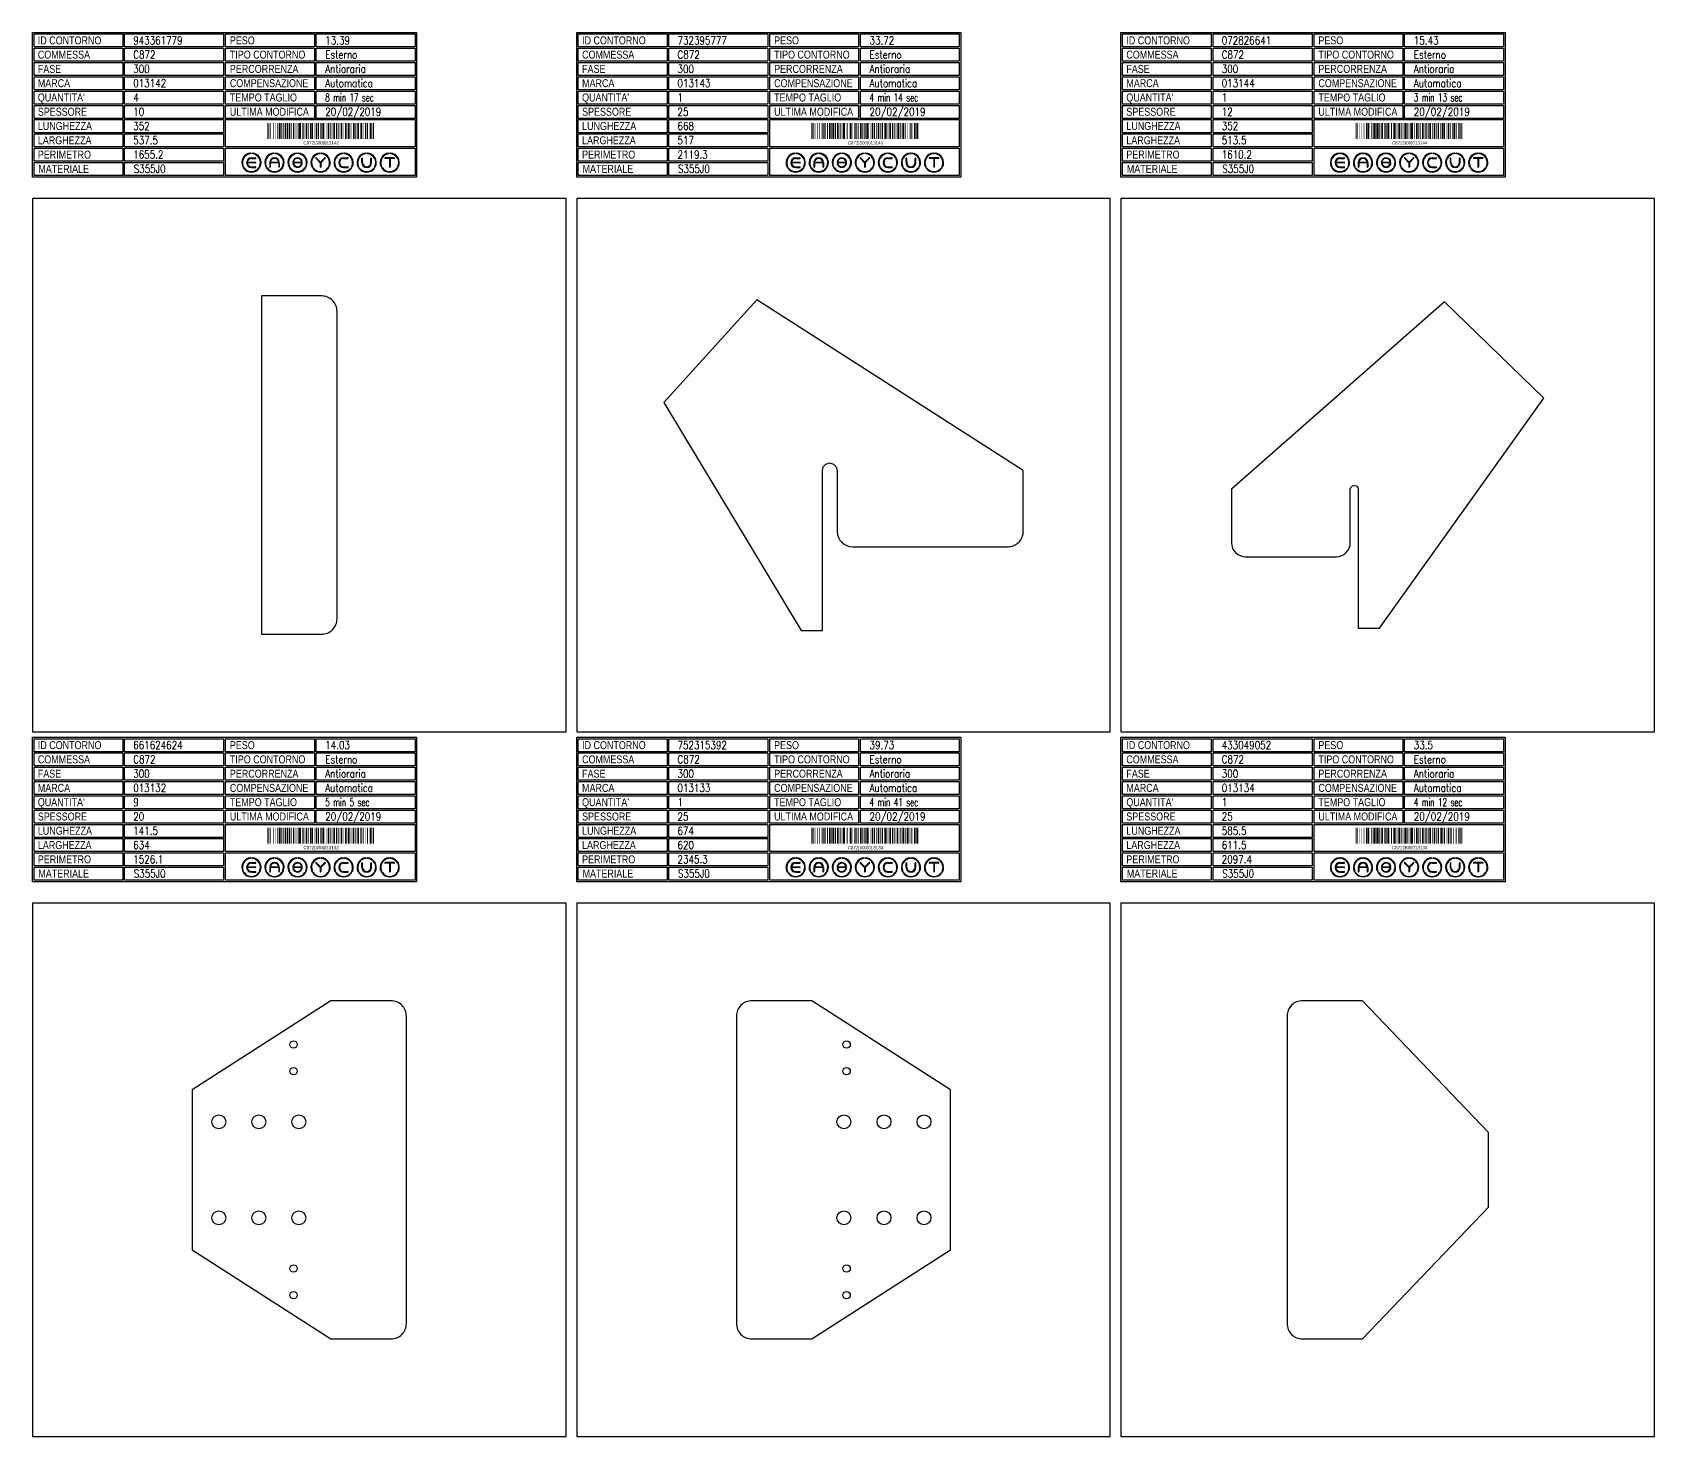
# Model space of a CAD drawing. Header units: millimetres. Extents: x 10000 to 55964, y 10000 to 31380.
# Drawn here: x 15100 to 18140, y 18007 to 20639 of the extents above; entities that cross this region are included whole.
import ezdxf
from ezdxf.enums import TextEntityAlignment as Align

# ---------------------------------------------------------------- set-up
doc = ezdxf.new("R2010")
doc.units = ezdxf.units.MM
doc.styles.add('EasyCutStyle', font='romans.shx', dxfattribs={"width": 0.8})
doc.styles.add('EasyCutStyle1', font='arial.ttf', dxfattribs={"width": 0.8})
doc.styles.get("Standard").update_dxf_attribs({"font": 'arial.ttf'})

# ---------------------------------------------------------------- blocks, each defined once
blk = doc.blocks.new('BlockShape01')
at = {"color": 253}
blk.add_lwpolyline([(0, 0), (720, 0), (720, -271), (0, -271)], close=True, dxfattribs=at)
at = {"color": 2}
for points in [[(3, -2.9), (169.3, -2.9), (169.3, -27.3), (3, -27.3)], [(3, -2.9), (169.3, -2.9), (169.3, -27.3), (3, -27.3)], [(3, -29.6), (169.3, -29.6), (169.3, -54), (3, -54)], [(361.9, -2.9), (528.3, -2.9), (528.3, -27.3), (361.9, -27.3)], [(361.9, -29.6), (528.3, -29.6), (528.3, -54), (361.9, -54)], [(3, -56.4), (169.3, -56.4), (169.3, -80.8), (3, -80.8)], [(361.9, -56.4), (528.3, -56.4), (528.3, -80.8), (361.9, -80.8)], [(3, -83.1), (169.3, -83.1), (169.3, -107.6), (3, -107.6)], [(361.9, -83.1), (528.3, -83.1), (528.3, -107.6), (361.9, -107.6)], [(3, -109.9), (169.3, -109.9), (169.3, -134.3), (3, -134.3)], [(361.9, -109.9), (528.3, -109.9), (528.3, -134.3), (361.9, -134.3)], [(3, -136.7), (169.3, -136.7), (169.3, -161.1), (3, -161.1)], [(361.9, -136.7), (528.3, -136.7), (528.3, -161.1), (361.9, -161.1)], [(3, -163.4), (169.3, -163.4), (169.3, -187.9), (3, -187.9)], [(3, -190.2), (169.3, -190.2), (169.3, -214.6), (3, -214.6)], [(3, -217), (169.3, -217), (169.3, -241.4), (3, -241.4)], [(3, -243.7), (169.3, -243.7), (169.3, -268.1), (3, -268.1)]]:
    blk.add_lwpolyline(points, close=True, dxfattribs=at)
at = {"color": 1}
for points in [[(172.7, -2.9), (358.1, -2.9), (358.1, -27.3), (172.7, -27.3)], [(172.7, -29.6), (358.1, -29.6), (358.1, -54), (172.7, -54)], [(531.6, -2.9), (717, -2.9), (717, -27.3), (531.6, -27.3)], [(531.6, -29.6), (717, -29.6), (717, -54), (531.6, -54)], [(172.7, -56.4), (358.1, -56.4), (358.1, -80.8), (172.7, -80.8)], [(531.6, -56.4), (717, -56.4), (717, -80.8), (531.6, -80.8)], [(172.7, -83.1), (358.1, -83.1), (358.1, -107.6), (172.7, -107.6)], [(531.6, -83.1), (717, -83.1), (717, -107.6), (531.6, -107.6)], [(172.7, -109.9), (358.1, -109.9), (358.1, -134.3), (172.7, -134.3)], [(531.6, -109.9), (717, -109.9), (717, -134.3), (531.6, -134.3)], [(172.7, -136.7), (358.1, -136.7), (358.1, -161.1), (172.7, -161.1)], [(531.6, -136.7), (717, -136.7), (717, -161.1), (531.6, -161.1)], [(172.7, -163.4), (358.1, -163.4), (358.1, -187.9), (172.7, -187.9)], [(361.9, -163.4), (717, -163.4), (717, -214.6), (361.9, -214.6)], [(172.7, -190.2), (358.1, -190.2), (358.1, -214.6), (172.7, -214.6)], [(172.7, -217), (358.1, -217), (358.1, -241.4), (172.7, -241.4)], [(361.9, -217), (717, -217), (717, -268.1), (361.9, -268.1)], [(172.7, -243.7), (358.1, -243.7), (358.1, -268.1), (172.7, -268.1)]]:
    blk.add_lwpolyline(points, close=True, dxfattribs=at)
at = {"color": 161, "style": 'EasyCutStyle1', "width": 0.8}
for s, p in [('ID CONTORNO', (10.1, -22.4)), ('PESO', (370, -22.4)), ('COMMESSA', (10.1, -49.1)), ('FASE', (10.1, -75.9)), ('TIPO CONTORNO', (370, -49.1)), ('PERCORRENZA', (370, -75.9)), ('MARCA', (10.1, -102.6)), ('COMPENSAZIONE', (370, -102.6)), ("QUANTITA'", (10.1, -129.4)), ('TEMPO TAGLIO', (370, -129.4)), ('SPESSORE', (10.1, -156.2)), ('ULTIMA MODIFICA', (370, -156.2)), ('LUNGHEZZA', (10.1, -182.9)), ('LARGHEZZA', (10.1, -209.7)), ('PERIMETRO', (10.1, -236.5)), ('MATERIALE', (11, -263.2))]:
    blk.add_text(s, height=15, dxfattribs=at).set_placement(p)
at = {"style": 'EasyCutStyle'}
for tag, p, width in [('IDSHAPE', (188.9, -22.4), 0.8), ('WEIGTHSHAPE', (548.8, -22.4), 0.8), ('ORDERSHAPE', (188.9, -49.1), 0.8), ('TYPESHAPE', (548.8, -49.1), 0.8), ('PHASESHAPE', (188.9, -75.9), 0.8), ('MKSHAPE', (188.9, -102.6), 0.8), ('JOUSHAPE', (548.8, -75.9), 0.8), ('COMPSHAPE', (548.8, -102.6), 0.8), ('QTASHAPE', (188.9, -129.4), 0.8), ('TIMECUTSHAPE', (548.8, -129.4), 0.65), ('TKSHAPE', (188.9, -156.2), 0.8), ('LASTMODIFYSHAPE', (548.8, -156.2), 0.8), ('LENGTHSHAPE', (188.9, -182.9), 0.8), ('HEIGHTSHAPE', (188.9, -209.7), 0.8), ('PERIMETERSHAPE', (188.9, -236.5), 0.8), ('MATSHAPE', (189.8, -263.2), 0.8)]:
    blk.add_attdef(tag, p, '', height=15, dxfattribs=dict(at, width=width))
blk = doc.blocks.new('Logo')
for color, points in [(140, [(-144.9, -7.2, -1), (-145.9, -7.6, -0.520567), (-131.2, 17.9, -1), (-131.1, 16.9, 0.520567)]), (256, [(-121.7, 0.5), (-137.5, 0.5, -0.394366), (-129.6, 7.9), (-121.7, 7.9, 1), (-121.7, 9), (-129.6, 9, 1), (-129.6, -9), (-121.7, -9, 1), (-121.7, -7.9), (-129.6, -7.9, -0.394366), (-137.5, -0.5), (-121.7, -0.5, 1)]), (140, [(-114.3, -7.2, 1), (-113.3, -7.6, 0.520567), (-128, 17.9, 0.916853), (-128.2, 16.9, 0.043377), (-128.1, 16.9, -0.520567)]), (140, [(-101.7, -7.2, -1), (-102.7, -7.6, -0.520567), (-88, 17.9, -1), (-87.9, 16.9, 0.520567)]), (140, [(-71.1, -7.2, 1), (-70.1, -7.6, 0.520567), (-84.8, 17.9, 1), (-84.9, 16.9, -0.520567)]), (140, [(-58.5, -7.2, -1), (-59.5, -7.6, -0.520567), (-44.8, 17.9, -1), (-44.7, 16.9, 0.520567)]), (256, [(-36.6, -0.5, -0.486114), (-35.5, -1.9, -0.776377), (-50.9, -2, 1), (-51.9, -2.3, 0.776377), (-34.5, -2.1, 0.486114), (-36.6, 0.5), (-49.8, 0.5, -0.486114), (-50.9, 1.9, -0.776377), (-35.5, 2, 1), (-34.5, 2.3, 0.776377), (-51.9, 2.1, 0.486114), (-49.8, -0.5)]), (140, [(-27.9, -7.2, 1), (-26.9, -7.6, 0.520567), (-41.6, 17.9, 1), (-41.7, 16.9, -0.520567)]), (140, [(-15.3, -7.2, -1), (-16.3, -7.6, -0.520567), (-1.6, 17.9, -1), (-1.5, 16.9, 0.520567)]), (256, [(0, 0.8), (-8.1, 8.8, 1), (-8.8, 8.1), (-0.5, -0.2), (-0.5, -7.9, 1), (0.5, -7.9), (0.5, -0.2), (8.8, 8.1, 1), (8.1, 8.8)]), (140, [(15.3, -7.2, 1), (16.3, -7.6, 0.520567), (1.6, 17.9, 1), (1.5, 16.9, -0.520567)]), (140, [(27.9, -7.2, -1), (26.9, -7.6, -0.520567), (41.6, 17.9, -1), (41.7, 16.9, 0.520567)]), (256, [(43.2, -9), (51.1, -9, 1), (51.1, -7.9), (43.2, -7.9, -1), (43.2, 7.9), (51.1, 7.9, 1), (51.1, 9), (43.2, 9, 1)]), (140, [(58.5, -7.2, 1), (59.5, -7.6, 0.520567), (44.8, 17.9, 1), (44.7, 16.9, -0.520567)]), (140, [(71.1, -7.2, -1), (70.1, -7.6, -0.520567), (84.8, 17.9, -1), (84.9, 16.9, 0.520567)]), (256, [(78.5, 0), (78.5, 7.9, 1), (77.4, 7.9), (77.4, 0, 1), (95.4, 0), (95.4, 7.9, 1), (94.3, 7.9), (94.3, 0, -1)]), (140, [(101.7, -7.2, 1), (102.7, -7.6, 0.520567), (88, 17.9, 1), (87.9, 16.9, -0.520567)]), (140, [(114.3, -7.2, -1), (113.3, -7.6, -0.520567), (128, 17.9, -1), (128.1, 16.9, 0.520567)]), (256, [(121.1, 9, 1), (121.1, 7.9), (129.1, 7.9), (129.1, -7.9, 1), (130.1, -7.9), (130.1, 7.9), (138.1, 7.9, 1), (138.1, 9)]), (140, [(144.9, -7.2, 1), (145.9, -7.6, 0.520567), (131.2, 17.9, 1), (131.1, 16.9, -0.520567)]), (140, [(-114.9, -10.3, 1), (-115.7, -9.7, -0.520567), (-143.5, -9.7, 1), (-144.3, -10.3, 0.520567)]), (140, [(-71.7, -10.3, 1), (-72.5, -9.7, -0.520567), (-100.3, -9.7, 1), (-101.1, -10.3, 0.520567)]), (140, [(-28.5, -10.3, 1), (-29.3, -9.7, -0.520567), (-57.1, -9.7, 1), (-57.9, -10.3, 0.520567)]), (140, [(14.7, -10.3, 1), (13.9, -9.7, -0.520567), (-13.9, -9.7, 1), (-14.7, -10.3, 0.520567)]), (140, [(57.9, -10.3, 1), (57.1, -9.7, -0.520567), (29.3, -9.7, 1), (28.5, -10.3, 0.520567)]), (140, [(101.1, -10.3, 1), (100.3, -9.7, -0.520567), (72.5, -9.7, 1), (71.7, -10.3, 0.520567)]), (140, [(144.3, -10.3, 1), (143.5, -9.7, -0.520567), (115.7, -9.7, 1), (114.9, -10.3, 0.520567)])]:
    blk.add_hatch(color=color).paths.add_polyline_path(points)
h = blk.add_hatch(color=256)
h.paths.add_polyline_path([(-78.5, -0.5), (-78.5, -7.9, 1), (-77.4, -7.9), (-77.4, 0, 1), (-95.4, 0), (-95.4, -7.9, 1), (-94.3, -7.9), (-94.3, -0.5)])
h.paths.add_polyline_path([(-94.3, 0.5, -0.933992), (-78.5, 0.5)], flags=16)
for p, q in [((-121.7, 0.5), (-137.5, 0.5)), ((-129.6, 9), (-121.7, 9)), ((-129.6, 7.9), (-121.7, 7.9)), ((-95.4, 0), (-95.4, -7.9)), ((-78.5, 0.5), (-94.3, 0.5)), ((-77.4, 0), (-77.4, -7.9)), ((-36.6, 0.5), (-49.8, 0.5)), ((-0.5, -0.2), (-8.8, 8.1)), ((0, 0.8), (-8.1, 8.8)), ((0, 0.8), (8.1, 8.8)), ((0.5, -0.2), (8.8, 8.1)), ((43.2, 9), (51.1, 9)), ((43.2, 7.9), (51.1, 7.9)), ((77.4, 0), (77.4, 7.9)), ((78.5, 0), (78.5, 7.9)), ((94.3, 0), (94.3, 7.9)), ((95.4, 0), (95.4, 7.9)), ((138.1, 9), (121.1, 9)), ((129.1, 7.9), (121.1, 7.9)), ((129.1, 7.9), (129.1, -7.9)), ((130.1, 7.9), (130.1, -7.9)), ((138.1, 7.9), (130.1, 7.9)), ((-121.7, -0.5), (-137.5, -0.5)), ((-129.6, -7.9), (-121.7, -7.9)), ((-129.6, -9), (-121.7, -9)), ((-94.3, -0.5), (-94.3, -7.9)), ((-78.5, -0.5), (-94.3, -0.5)), ((-78.5, -0.5), (-78.5, -7.9)), ((-36.6, -0.5), (-49.8, -0.5)), ((-0.5, -0.2), (-0.5, -7.9)), ((0.5, -0.2), (0.5, -7.9)), ((43.2, -7.9), (51.1, -7.9)), ((43.2, -9), (51.1, -9))]:
    blk.add_line(p, q)
at = {"color": 140}
for centre, radius, start, end in [((-129.6, 0), 18, 95, 205), ((-129.6, 0), 16.9, 95, 205), ((-131.1, 17.4), 0.54, 275, 95), ((-128.1, 17.4), 0.54, 85, 265), ((-129.6, 0), 16.9, 335, 85), ((-129.6, 0), 18, 335, 85), ((-86.4, 0), 18, 95, 205), ((-86.4, 0), 16.9, 95, 205), ((-87.9, 17.4), 0.54, 275, 95), ((-84.9, 17.4), 0.54, 85, 265), ((-86.4, 0), 16.9, 335, 85), ((-86.4, 0), 18, 335, 85), ((-43.2, 0), 18, 95, 205), ((-43.2, 0), 16.9, 95, 205), ((-44.7, 17.4), 0.54, 275, 95), ((-41.7, 17.4), 0.54, 85, 265), ((-43.2, 0), 16.9, 335, 85), ((-43.2, 0), 18, 335, 85), ((0, 0), 18, 95, 205), ((0, 0), 16.9, 95, 205), ((-1.5, 17.4), 0.54, 275, 95), ((1.5, 17.4), 0.54, 85, 265), ((0, 0), 16.9, 335, 85), ((0, 0), 18, 335, 85), ((43.2, 0), 18, 95, 205), ((43.2, 0), 16.9, 95, 205), ((41.7, 17.4), 0.54, 275, 95), ((44.7, 17.4), 0.54, 85, 265), ((43.2, 0), 16.9, 335, 85), ((43.2, 0), 18, 335, 85), ((86.4, 0), 18, 95, 205), ((86.4, 0), 16.9, 95, 205), ((84.9, 17.4), 0.54, 275, 95), ((87.9, 17.4), 0.54, 85, 265), ((86.4, 0), 16.9, 335, 85), ((86.4, 0), 18, 335, 85), ((129.6, 0), 18, 95, 205), ((129.6, 0), 16.9, 95, 205), ((128.1, 17.4), 0.54, 275, 95), ((131.1, 17.4), 0.54, 85, 265), ((129.6, 0), 16.9, 335, 85), ((129.6, 0), 18, 335, 85), ((-145.4, -7.4), 0.54, 205, 25), ((-143.9, -10), 0.54, 35, 215), ((-129.6, 0), 18, 215, 325), ((-129.6, 0), 16.9, 215, 325), ((-115.3, -10), 0.54, 325, 145), ((-113.8, -7.4), 0.54, 155, 335), ((-102.2, -7.4), 0.54, 205, 25), ((-100.7, -10), 0.54, 35, 215), ((-86.4, 0), 18, 215, 325), ((-86.4, 0), 16.9, 215, 325), ((-72.1, -10), 0.54, 325, 145), ((-70.6, -7.4), 0.54, 155, 335), ((-59, -7.4), 0.54, 205, 25), ((-57.5, -10), 0.54, 35, 215), ((-43.2, 0), 18, 215, 325), ((-43.2, 0), 16.9, 215, 325), ((-28.9, -10), 0.54, 325, 145), ((-27.4, -7.4), 0.54, 155, 335), ((-15.8, -7.4), 0.54, 205, 25), ((-14.3, -10), 0.54, 35, 215), ((0, 0), 18, 215, 325), ((0, 0), 16.9, 215, 325), ((14.3, -10), 0.54, 325, 145), ((15.8, -7.4), 0.54, 155, 335), ((27.4, -7.4), 0.54, 205, 25), ((28.9, -10), 0.54, 35, 215), ((43.2, 0), 18, 215, 325), ((43.2, 0), 16.9, 215, 325), ((57.5, -10), 0.54, 325, 145), ((59, -7.4), 0.54, 155, 335), ((70.6, -7.4), 0.54, 205, 25), ((72.1, -10), 0.54, 35, 215), ((86.4, 0), 18, 215, 325), ((86.4, 0), 16.9, 215, 325), ((100.7, -10), 0.54, 325, 145), ((102.2, -7.4), 0.54, 155, 335), ((113.8, -7.4), 0.54, 205, 25), ((115.3, -10), 0.54, 35, 215), ((129.6, 0), 18, 215, 325), ((129.6, 0), 16.9, 215, 325), ((143.9, -10), 0.54, 325, 145), ((145.4, -7.4), 0.54, 155, 335)]:
    blk.add_arc(centre, radius, start, end, dxfattribs=at)
for centre, radius, start, end in [((-129.6, 0), 9, 90, 270), ((-129.6, 0), 7.92, 90, 176.0904), ((-121.7, 8.5), 0.54, 270, 90), ((-121.7, 0), 0.54, 270, 90), ((-86.4, 0), 9, 0, 180), ((-86.4, 0), 7.92, 3.9096, 176.0904), ((-49.8, 1.6), 2.16, 166.2998, 270), ((-43.2, 0), 9, 15, 166.2998), ((-43.2, 0), 7.92, 15, 166.2998), ((-49.8, 1.6), 1.08, 166.2998, 270), ((-36.6, -1.6), 2.16, 346.2998, 90), ((-35, 2.2), 0.54, 195, 15), ((-8.5, 8.5), 0.54, 45, 225), ((8.5, 8.5), 0.54, 315, 135), ((43.2, 0), 9, 90, 270), ((43.2, 0), 7.92, 90, 270), ((51.1, 8.5), 0.54, 270, 90), ((77.9, 7.9), 0.54, 0, 180), ((86.4, 0), 9, 180, 0), ((86.4, 0), 7.92, 180, 0), ((94.9, 7.9), 0.54, 0, 180), ((121.1, 8.5), 0.54, 90, 270), ((138.1, 8.5), 0.54, 270, 90), ((-129.6, 0), 7.92, 183.9096, 270), ((-121.7, -8.5), 0.54, 270, 90), ((-94.9, -7.9), 0.54, 180, 0), ((-77.9, -7.9), 0.54, 180, 0), ((-51.4, -2.2), 0.54, 15, 195), ((-43.2, 0), 9, 195, 346.2998), ((-43.2, 0), 7.92, 195, 346.2998), ((-36.6, -1.6), 1.08, 346.2998, 90), ((0, -7.9), 0.54, 180, 0), ((51.1, -8.5), 0.54, 270, 90), ((129.6, -7.9), 0.54, 180, 0)]:
    blk.add_arc(centre, radius, start, end)
blk = doc.blocks.new('661624624_128', base_point=(110.75, -403))
at = {"linetype": 'Continuous'}
for points, const_width in [([(111.75, -403), (111.75, -373)], 2), ([(114.25, -403), (114.25, -373)], 1), ([(117.25, -403), (117.25, -373)], 1), ([(122.25, -403), (122.25, -373)], 1), ([(126.25, -403), (126.25, -373)], 1), ([(130.75, -403), (130.75, -373)], 2), ([(134.25, -403), (134.25, -373)], 3), ([(137.25, -403), (137.25, -373)], 1), ([(140.75, -403), (140.75, -373)], 2), ([(145.25, -403), (145.25, -373)], 3), ([(148.75, -403), (148.75, -373)], 2), ([(152.25, -403), (152.25, -373)], 3), ([(155.75, -403), (155.75, -373)], 2), ([(160.25, -403), (160.25, -373)], 3), ([(164.25, -403), (164.25, -373)], 1), ([(166.25, -403), (166.25, -373)], 1), ([(168.25, -403), (168.25, -373)], 1), ([(171.75, -403), (171.75, -373)], 4), ([(177.75, -403), (177.75, -373)], 2), ([(181.25, -403), (181.25, -373)], 1), ([(184.25, -403), (184.25, -373)], 3), ([(188.25, -403), (188.25, -373)], 1), ([(192.25, -403), (192.25, -373)], 3), ([(195.75, -403), (195.75, -373)], 2), ([(199.25, -403), (199.25, -373)], 1), ([(203.25, -403), (203.25, -373)], 3), ([(206.75, -403), (206.75, -373)], 2), ([(210.25, -403), (210.25, -373)], 1), ([(212.25, -403), (212.25, -373)], 1), ([(215.75, -403), (215.75, -373)], 4), ([(221.25, -403), (221.25, -373)], 1), ([(225.25, -403), (225.25, -373)], 3), ([(228.75, -403), (228.75, -373)], 2), ([(232.25, -403), (232.25, -373)], 1), ([(236.25, -403), (236.25, -373)], 3), ([(240.75, -403), (240.75, -373)], 2), ([(243.75, -403), (243.75, -373)], 2), ([(247.25, -403), (247.25, -373)], 1), ([(250.25, -403), (250.25, -373)], 3), ([(254.25, -403), (254.25, -373)], 1), ([(258.25, -403), (258.25, -373)], 3), ([(262.75, -403), (262.75, -373)], 2), ([(265.75, -403), (265.75, -373)], 2), ([(269.25, -403), (269.25, -373)], 1), ([(272.25, -403), (272.25, -373)], 3), ([(276.75, -403), (276.75, -373)], 2), ([(281.25, -403), (281.25, -373)], 3), ([(285.25, -403), (285.25, -373)], 1), ([(287.25, -403), (287.25, -373)], 1), ([(290.75, -403), (290.75, -373)], 2), ([(294.25, -403), (294.25, -373)], 1), ([(298.75, -403), (298.75, -373)], 2), ([(304.25, -403), (304.25, -373)], 3), ([(307.25, -403), (307.25, -373)], 1), ([(309.75, -403), (309.75, -373)], 2)]:
    blk.add_lwpolyline(points, dxfattribs=dict(at, const_width=const_width))
blk.add_text('C872|300|013132', height=6).set_placement((211.75, -413.5), align=Align.CENTER)
blk = doc.blocks.new('752315392_128', base_point=(377, -410))
at = {"linetype": 'Continuous'}
for points, const_width in [([(378, -410), (378, -380)], 2), ([(380.5, -410), (380.5, -380)], 1), ([(383.5, -410), (383.5, -380)], 1), ([(388.5, -410), (388.5, -380)], 1), ([(392.5, -410), (392.5, -380)], 1), ([(397, -410), (397, -380)], 2), ([(400.5, -410), (400.5, -380)], 3), ([(403.5, -410), (403.5, -380)], 1), ([(407, -410), (407, -380)], 2), ([(411.5, -410), (411.5, -380)], 3), ([(415, -410), (415, -380)], 2), ([(418.5, -410), (418.5, -380)], 3), ([(422, -410), (422, -380)], 2), ([(426.5, -410), (426.5, -380)], 3), ([(430.5, -410), (430.5, -380)], 1), ([(432.5, -410), (432.5, -380)], 1), ([(434.5, -410), (434.5, -380)], 1), ([(438, -410), (438, -380)], 4), ([(444, -410), (444, -380)], 2), ([(447.5, -410), (447.5, -380)], 1), ([(450.5, -410), (450.5, -380)], 3), ([(454.5, -410), (454.5, -380)], 1), ([(458.5, -410), (458.5, -380)], 3), ([(462, -410), (462, -380)], 2), ([(465.5, -410), (465.5, -380)], 1), ([(469.5, -410), (469.5, -380)], 3), ([(473, -410), (473, -380)], 2), ([(476.5, -410), (476.5, -380)], 1), ([(478.5, -410), (478.5, -380)], 1), ([(482, -410), (482, -380)], 4), ([(487.5, -410), (487.5, -380)], 1), ([(491.5, -410), (491.5, -380)], 3), ([(495, -410), (495, -380)], 2), ([(498.5, -410), (498.5, -380)], 1), ([(502.5, -410), (502.5, -380)], 3), ([(507, -410), (507, -380)], 2), ([(510, -410), (510, -380)], 2), ([(513.5, -410), (513.5, -380)], 1), ([(516.5, -410), (516.5, -380)], 3), ([(520.5, -410), (520.5, -380)], 1), ([(524.5, -410), (524.5, -380)], 3), ([(529, -410), (529, -380)], 2), ([(532, -410), (532, -380)], 2), ([(535.5, -410), (535.5, -380)], 1), ([(538.5, -410), (538.5, -380)], 3), ([(543, -410), (543, -380)], 2), ([(546.5, -410), (546.5, -380)], 1), ([(549.5, -410), (549.5, -380)], 3), ([(554, -410), (554, -380)], 2), ([(557.5, -410), (557.5, -380)], 3), ([(561.5, -410), (561.5, -380)], 1), ([(565, -410), (565, -380)], 2), ([(570.5, -410), (570.5, -380)], 3), ([(573.5, -410), (573.5, -380)], 1), ([(576, -410), (576, -380)], 2)]:
    blk.add_lwpolyline(points, dxfattribs=dict(at, const_width=const_width))
blk.add_text('C872|300|013133', height=6).set_placement((478, -420.5), align=Align.CENTER)
blk = doc.blocks.new('433049052_128', base_point=(332.75, -414.25))
at = {"linetype": 'Continuous'}
for points, const_width in [([(333.75, -414.25), (333.75, -384.25)], 2), ([(336.25, -414.25), (336.25, -384.25)], 1), ([(339.25, -414.25), (339.25, -384.25)], 1), ([(344.25, -414.25), (344.25, -384.25)], 1), ([(348.25, -414.25), (348.25, -384.25)], 1), ([(352.75, -414.25), (352.75, -384.25)], 2), ([(356.25, -414.25), (356.25, -384.25)], 3), ([(359.25, -414.25), (359.25, -384.25)], 1), ([(362.75, -414.25), (362.75, -384.25)], 2), ([(367.25, -414.25), (367.25, -384.25)], 3), ([(370.75, -414.25), (370.75, -384.25)], 2), ([(374.25, -414.25), (374.25, -384.25)], 3), ([(377.75, -414.25), (377.75, -384.25)], 2), ([(382.25, -414.25), (382.25, -384.25)], 3), ([(386.25, -414.25), (386.25, -384.25)], 1), ([(388.25, -414.25), (388.25, -384.25)], 1), ([(390.25, -414.25), (390.25, -384.25)], 1), ([(393.75, -414.25), (393.75, -384.25)], 4), ([(399.75, -414.25), (399.75, -384.25)], 2), ([(403.25, -414.25), (403.25, -384.25)], 1), ([(406.25, -414.25), (406.25, -384.25)], 3), ([(410.25, -414.25), (410.25, -384.25)], 1), ([(414.25, -414.25), (414.25, -384.25)], 3), ([(417.75, -414.25), (417.75, -384.25)], 2), ([(421.25, -414.25), (421.25, -384.25)], 1), ([(425.25, -414.25), (425.25, -384.25)], 3), ([(428.75, -414.25), (428.75, -384.25)], 2), ([(432.25, -414.25), (432.25, -384.25)], 1), ([(434.25, -414.25), (434.25, -384.25)], 1), ([(437.75, -414.25), (437.75, -384.25)], 4), ([(443.25, -414.25), (443.25, -384.25)], 1), ([(447.25, -414.25), (447.25, -384.25)], 3), ([(450.75, -414.25), (450.75, -384.25)], 2), ([(454.25, -414.25), (454.25, -384.25)], 1), ([(458.25, -414.25), (458.25, -384.25)], 3), ([(462.75, -414.25), (462.75, -384.25)], 2), ([(465.75, -414.25), (465.75, -384.25)], 2), ([(469.25, -414.25), (469.25, -384.25)], 1), ([(472.25, -414.25), (472.25, -384.25)], 3), ([(476.25, -414.25), (476.25, -384.25)], 1), ([(480.25, -414.25), (480.25, -384.25)], 3), ([(484.75, -414.25), (484.75, -384.25)], 2), ([(487.75, -414.25), (487.75, -384.25)], 2), ([(491.25, -414.25), (491.25, -384.25)], 1), ([(494.25, -414.25), (494.25, -384.25)], 3), ([(498.75, -414.25), (498.75, -384.25)], 2), ([(502.25, -414.25), (502.25, -384.25)], 1), ([(506.25, -414.25), (506.25, -384.25)], 3), ([(509.25, -414.25), (509.25, -384.25)], 1), ([(511.75, -414.25), (511.75, -384.25)], 2), ([(516.25, -414.25), (516.25, -384.25)], 1), ([(520.75, -414.25), (520.75, -384.25)], 2), ([(526.25, -414.25), (526.25, -384.25)], 3), ([(529.25, -414.25), (529.25, -384.25)], 1), ([(531.75, -414.25), (531.75, -384.25)], 2)]:
    blk.add_lwpolyline(points, dxfattribs=dict(at, const_width=const_width))
blk.add_text('C872|300|013134', height=6).set_placement((433.75, -424.75), align=Align.CENTER)
blk = doc.blocks.new('943361779_128', base_point=(216, -251.25))
at = {"linetype": 'Continuous'}
for points, const_width in [([(217, -251.25), (217, -221.25)], 2), ([(219.5, -251.25), (219.5, -221.25)], 1), ([(222.5, -251.25), (222.5, -221.25)], 1), ([(227.5, -251.25), (227.5, -221.25)], 1), ([(231.5, -251.25), (231.5, -221.25)], 1), ([(236, -251.25), (236, -221.25)], 2), ([(239.5, -251.25), (239.5, -221.25)], 3), ([(242.5, -251.25), (242.5, -221.25)], 1), ([(246, -251.25), (246, -221.25)], 2), ([(250.5, -251.25), (250.5, -221.25)], 3), ([(254, -251.25), (254, -221.25)], 2), ([(257.5, -251.25), (257.5, -221.25)], 3), ([(261, -251.25), (261, -221.25)], 2), ([(265.5, -251.25), (265.5, -221.25)], 3), ([(269.5, -251.25), (269.5, -221.25)], 1), ([(271.5, -251.25), (271.5, -221.25)], 1), ([(273.5, -251.25), (273.5, -221.25)], 1), ([(277, -251.25), (277, -221.25)], 4), ([(283, -251.25), (283, -221.25)], 2), ([(286.5, -251.25), (286.5, -221.25)], 1), ([(289.5, -251.25), (289.5, -221.25)], 3), ([(293.5, -251.25), (293.5, -221.25)], 1), ([(297.5, -251.25), (297.5, -221.25)], 3), ([(301, -251.25), (301, -221.25)], 2), ([(304.5, -251.25), (304.5, -221.25)], 1), ([(308.5, -251.25), (308.5, -221.25)], 3), ([(312, -251.25), (312, -221.25)], 2), ([(315.5, -251.25), (315.5, -221.25)], 1), ([(317.5, -251.25), (317.5, -221.25)], 1), ([(321, -251.25), (321, -221.25)], 4), ([(326.5, -251.25), (326.5, -221.25)], 1), ([(330.5, -251.25), (330.5, -221.25)], 3), ([(334, -251.25), (334, -221.25)], 2), ([(337.5, -251.25), (337.5, -221.25)], 1), ([(341.5, -251.25), (341.5, -221.25)], 3), ([(346, -251.25), (346, -221.25)], 2), ([(349, -251.25), (349, -221.25)], 2), ([(352.5, -251.25), (352.5, -221.25)], 1), ([(355.5, -251.25), (355.5, -221.25)], 3), ([(359.5, -251.25), (359.5, -221.25)], 1), ([(363.5, -251.25), (363.5, -221.25)], 3), ([(368, -251.25), (368, -221.25)], 2), ([(371, -251.25), (371, -221.25)], 2), ([(374.5, -251.25), (374.5, -221.25)], 1), ([(378.5, -251.25), (378.5, -221.25)], 3), ([(382, -251.25), (382, -221.25)], 2), ([(386.5, -251.25), (386.5, -221.25)], 3), ([(390.5, -251.25), (390.5, -221.25)], 1), ([(393, -251.25), (393, -221.25)], 2), ([(396.5, -251.25), (396.5, -221.25)], 1), ([(400.5, -251.25), (400.5, -221.25)], 3), ([(404, -251.25), (404, -221.25)], 2), ([(409.5, -251.25), (409.5, -221.25)], 3), ([(412.5, -251.25), (412.5, -221.25)], 1), ([(415, -251.25), (415, -221.25)], 2)]:
    blk.add_lwpolyline(points, dxfattribs=dict(at, const_width=const_width))
blk.add_text('C872|300|013142', height=6).set_placement((317, -261.75), align=Align.CENTER)
blk = doc.blocks.new('732395777_128', base_point=(374, -261.5))
at = {"linetype": 'Continuous'}
for points, const_width in [([(375, -261.5), (375, -231.5)], 2), ([(377.5, -261.5), (377.5, -231.5)], 1), ([(380.5, -261.5), (380.5, -231.5)], 1), ([(385.5, -261.5), (385.5, -231.5)], 1), ([(389.5, -261.5), (389.5, -231.5)], 1), ([(394, -261.5), (394, -231.5)], 2), ([(397.5, -261.5), (397.5, -231.5)], 3), ([(400.5, -261.5), (400.5, -231.5)], 1), ([(404, -261.5), (404, -231.5)], 2), ([(408.5, -261.5), (408.5, -231.5)], 3), ([(412, -261.5), (412, -231.5)], 2), ([(415.5, -261.5), (415.5, -231.5)], 3), ([(419, -261.5), (419, -231.5)], 2), ([(423.5, -261.5), (423.5, -231.5)], 3), ([(427.5, -261.5), (427.5, -231.5)], 1), ([(429.5, -261.5), (429.5, -231.5)], 1), ([(431.5, -261.5), (431.5, -231.5)], 1), ([(435, -261.5), (435, -231.5)], 4), ([(441, -261.5), (441, -231.5)], 2), ([(444.5, -261.5), (444.5, -231.5)], 1), ([(447.5, -261.5), (447.5, -231.5)], 3), ([(451.5, -261.5), (451.5, -231.5)], 1), ([(455.5, -261.5), (455.5, -231.5)], 3), ([(459, -261.5), (459, -231.5)], 2), ([(462.5, -261.5), (462.5, -231.5)], 1), ([(466.5, -261.5), (466.5, -231.5)], 3), ([(470, -261.5), (470, -231.5)], 2), ([(473.5, -261.5), (473.5, -231.5)], 1), ([(475.5, -261.5), (475.5, -231.5)], 1), ([(479, -261.5), (479, -231.5)], 4), ([(484.5, -261.5), (484.5, -231.5)], 1), ([(488.5, -261.5), (488.5, -231.5)], 3), ([(492, -261.5), (492, -231.5)], 2), ([(495.5, -261.5), (495.5, -231.5)], 1), ([(499.5, -261.5), (499.5, -231.5)], 3), ([(504, -261.5), (504, -231.5)], 2), ([(507, -261.5), (507, -231.5)], 2), ([(510.5, -261.5), (510.5, -231.5)], 1), ([(513.5, -261.5), (513.5, -231.5)], 3), ([(517.5, -261.5), (517.5, -231.5)], 1), ([(521.5, -261.5), (521.5, -231.5)], 3), ([(526, -261.5), (526, -231.5)], 2), ([(529, -261.5), (529, -231.5)], 2), ([(532.5, -261.5), (532.5, -231.5)], 1), ([(536.5, -261.5), (536.5, -231.5)], 3), ([(540, -261.5), (540, -231.5)], 2), ([(543.5, -261.5), (543.5, -231.5)], 1), ([(546.5, -261.5), (546.5, -231.5)], 3), ([(550.5, -261.5), (550.5, -231.5)], 1), ([(554.5, -261.5), (554.5, -231.5)], 1), ([(559, -261.5), (559, -231.5)], 2), ([(562, -261.5), (562, -231.5)], 2), ([(567.5, -261.5), (567.5, -231.5)], 3), ([(570.5, -261.5), (570.5, -231.5)], 1), ([(573, -261.5), (573, -231.5)], 2)]:
    blk.add_lwpolyline(points, dxfattribs=dict(at, const_width=const_width))
blk.add_text('C872|300|013143', height=6).set_placement((475, -272), align=Align.CENTER)
blk = doc.blocks.new('072826641_128', base_point=(216, -263.25))
at = {"linetype": 'Continuous'}
for points, const_width in [([(217, -263.25), (217, -233.25)], 2), ([(219.5, -263.25), (219.5, -233.25)], 1), ([(222.5, -263.25), (222.5, -233.25)], 1), ([(227.5, -263.25), (227.5, -233.25)], 1), ([(231.5, -263.25), (231.5, -233.25)], 1), ([(236, -263.25), (236, -233.25)], 2), ([(239.5, -263.25), (239.5, -233.25)], 3), ([(242.5, -263.25), (242.5, -233.25)], 1), ([(246, -263.25), (246, -233.25)], 2), ([(250.5, -263.25), (250.5, -233.25)], 3), ([(254, -263.25), (254, -233.25)], 2), ([(257.5, -263.25), (257.5, -233.25)], 3), ([(261, -263.25), (261, -233.25)], 2), ([(265.5, -263.25), (265.5, -233.25)], 3), ([(269.5, -263.25), (269.5, -233.25)], 1), ([(271.5, -263.25), (271.5, -233.25)], 1), ([(273.5, -263.25), (273.5, -233.25)], 1), ([(277, -263.25), (277, -233.25)], 4), ([(283, -263.25), (283, -233.25)], 2), ([(286.5, -263.25), (286.5, -233.25)], 1), ([(289.5, -263.25), (289.5, -233.25)], 3), ([(293.5, -263.25), (293.5, -233.25)], 1), ([(297.5, -263.25), (297.5, -233.25)], 3), ([(301, -263.25), (301, -233.25)], 2), ([(304.5, -263.25), (304.5, -233.25)], 1), ([(308.5, -263.25), (308.5, -233.25)], 3), ([(312, -263.25), (312, -233.25)], 2), ([(315.5, -263.25), (315.5, -233.25)], 1), ([(317.5, -263.25), (317.5, -233.25)], 1), ([(321, -263.25), (321, -233.25)], 4), ([(326.5, -263.25), (326.5, -233.25)], 1), ([(330.5, -263.25), (330.5, -233.25)], 3), ([(334, -263.25), (334, -233.25)], 2), ([(337.5, -263.25), (337.5, -233.25)], 1), ([(341.5, -263.25), (341.5, -233.25)], 3), ([(346, -263.25), (346, -233.25)], 2), ([(349, -263.25), (349, -233.25)], 2), ([(352.5, -263.25), (352.5, -233.25)], 1), ([(355.5, -263.25), (355.5, -233.25)], 3), ([(359.5, -263.25), (359.5, -233.25)], 1), ([(363.5, -263.25), (363.5, -233.25)], 3), ([(368, -263.25), (368, -233.25)], 2), ([(371, -263.25), (371, -233.25)], 2), ([(374.5, -263.25), (374.5, -233.25)], 1), ([(378.5, -263.25), (378.5, -233.25)], 3), ([(382, -263.25), (382, -233.25)], 2), ([(385.5, -263.25), (385.5, -233.25)], 1), ([(389.5, -263.25), (389.5, -233.25)], 3), ([(393, -263.25), (393, -233.25)], 2), ([(397.5, -263.25), (397.5, -233.25)], 1), ([(400.5, -263.25), (400.5, -233.25)], 3), ([(404, -263.25), (404, -233.25)], 2), ([(409.5, -263.25), (409.5, -233.25)], 3), ([(412.5, -263.25), (412.5, -233.25)], 1), ([(415, -263.25), (415, -233.25)], 2)]:
    blk.add_lwpolyline(points, dxfattribs=dict(at, const_width=const_width))
blk.add_text('C872|300|013144', height=6).set_placement((317, -273.75), align=Align.CENTER)

msp = doc.modelspace()

# ---------------------------------------------------------------- linework, layer by layer
for p, q in [((16100, 20328), (15100, 20328)), ((15100, 20328), (15100, 19328)), ((16100, 19328), (16100, 20328)), ((17120, 20328), (16120, 20328)), ((16120, 20328), (16120, 19328)), ((17120, 19328), (17120, 20328)), ((18140, 20328), (17140, 20328)), ((17140, 20328), (17140, 19328)), ((18140, 19328), (18140, 20328)), ((15100, 19328), (16100, 19328)), ((16120, 19328), (17120, 19328)), ((17140, 19328), (18140, 19328)), ((16100, 19007), (15100, 19007)), ((15100, 19007), (15100, 18007)), ((16100, 18007), (16100, 19007)), ((17120, 19007), (16120, 19007)), ((16120, 19007), (16120, 18007)), ((17120, 18007), (17120, 19007)), ((18140, 19007), (17140, 19007)), ((17140, 19007), (17140, 18007)), ((18140, 18007), (18140, 19007)), ((15100, 18007), (16100, 18007)), ((16120, 18007), (17120, 18007)), ((17140, 18007), (18140, 18007))]:
    msp.add_line(p, q)
at = {"color": 2}
for points in [[(15529.3, 19511), (15641.8, 19511, 0.414214), (15670.8, 19540), (15670.8, 20116, 0.414214), (15641.8, 20145), (15529.3, 20145)], [(16540.5, 19518), (16580.5, 19518), (16580.5, 19818), (16582, 19825), (16587, 19830), (16594, 19832), (16601, 19830), (16606, 19825), (16608, 19818), (16608, 19703.5, 0.409216), (16637, 19675), (16928, 19675, 0.414214), (16957, 19704), (16957, 19818), (16457.5, 20138), (16283, 19945.5)], [(17584.8, 19522.3), (17624.8, 19522.3), (17932.8, 19953.3), (17746.3, 20133.8), (17347.3, 19782.8), (17347.3, 19682.3, 0.414214), (17373.3, 19656.3), (17543.8, 19656.3, 0.414214), (17569.8, 19682.3), (17569.8, 19782.8), (17570.8, 19786.3), (17573.8, 19789.3), (17577.3, 19789.8), (17581.3, 19789.3), (17583.8, 19786.3), (17584.8, 19782.8)], [(15659.3, 18190), (15771.8, 18190, 0.414214), (15800.8, 18219), (15800.8, 18795, 0.414214), (15771.8, 18824), (15659.3, 18824), (15399.3, 18657), (15399.3, 18357)], [(16560.8, 18190), (16820.8, 18357), (16820.8, 18657), (16560.8, 18824), (16448.3, 18824, 0.414214), (16419.3, 18795), (16419.3, 18219, 0.414214), (16448.3, 18190)], [(17592.8, 18190), (17828.8, 18437), (17828.8, 18577), (17592.8, 18824), (17480.3, 18824, 0.414214), (17451.3, 18795), (17451.3, 18219, 0.414214), (17480.3, 18190)]]:
    msp.add_lwpolyline(points, format="xyb", close=True, dxfattribs=at)
at = {"color": 4}
for centre, radius in [((15589.3, 18742), 7), ((16625.8, 18742), 7), ((15589.3, 18692), 7), ((16625.8, 18692), 7), ((15449.3, 18597), 13), ((15524.3, 18597), 13), ((15599.3, 18597), 13), ((16620.8, 18597), 13), ((16695.8, 18597), 13), ((16770.8, 18597), 13), ((15449.3, 18417), 13), ((15524.3, 18417), 13), ((15599.3, 18417), 13), ((16620.8, 18417), 13), ((16695.8, 18417), 13), ((16770.8, 18417), 13), ((15589.3, 18322), 7), ((16625.8, 18322), 7), ((15589.3, 18272), 7), ((16625.8, 18272), 7)]:
    msp.add_circle(centre, radius, dxfattribs=at)

# ---------------------------------------------------------------- block references
for p, values in [((15100, 20639), {'IDSHAPE': '943361779', 'ORDERSHAPE': 'C872', 'PHASESHAPE': '300', 'MKSHAPE': '013142', 'TKSHAPE': '10', 'LENGTHSHAPE': '352', 'HEIGHTSHAPE': '537.5', 'MATSHAPE': 'S355J0', 'LASTMODIFYSHAPE': '20/02/2019', 'PERIMETERSHAPE': '1655.2', 'WEIGTHSHAPE': '13.39', 'TYPESHAPE': 'Esterno', 'JOUSHAPE': 'Antioraria', 'COMPSHAPE': 'Automatica', 'TIMECUTSHAPE': '8 min 17 sec', 'QTASHAPE': '4'}), ((16120, 20639), {'IDSHAPE': '732395777', 'ORDERSHAPE': 'C872', 'PHASESHAPE': '300', 'MKSHAPE': '013143', 'TKSHAPE': '25', 'LENGTHSHAPE': '668', 'HEIGHTSHAPE': '517', 'MATSHAPE': 'S355J0', 'LASTMODIFYSHAPE': '20/02/2019', 'PERIMETERSHAPE': '2119.3', 'WEIGTHSHAPE': '33.72', 'TYPESHAPE': 'Esterno', 'JOUSHAPE': 'Antioraria', 'COMPSHAPE': 'Automatica', 'TIMECUTSHAPE': '4 min 14 sec', 'QTASHAPE': '1'}), ((17140, 20639), {'IDSHAPE': '072826641', 'ORDERSHAPE': 'C872', 'PHASESHAPE': '300', 'MKSHAPE': '013144', 'TKSHAPE': '12', 'LENGTHSHAPE': '352', 'HEIGHTSHAPE': '513.5', 'MATSHAPE': 'S355J0', 'LASTMODIFYSHAPE': '20/02/2019', 'PERIMETERSHAPE': '1610.2', 'WEIGTHSHAPE': '15.43', 'TYPESHAPE': 'Esterno', 'JOUSHAPE': 'Antioraria', 'COMPSHAPE': 'Automatica', 'TIMECUTSHAPE': '3 min 13 sec', 'QTASHAPE': '1'}), ((15100, 19318), {'IDSHAPE': '661624624', 'ORDERSHAPE': 'C872', 'PHASESHAPE': '300', 'MKSHAPE': '013132', 'TKSHAPE': '20', 'LENGTHSHAPE': '141.5', 'HEIGHTSHAPE': '634', 'MATSHAPE': 'S355J0', 'LASTMODIFYSHAPE': '20/02/2019', 'PERIMETERSHAPE': '1526.1', 'WEIGTHSHAPE': '14.03', 'TYPESHAPE': 'Esterno', 'JOUSHAPE': 'Antioraria', 'COMPSHAPE': 'Automatica', 'TIMECUTSHAPE': '5 min 5 sec', 'QTASHAPE': '9'}), ((16120, 19318), {'IDSHAPE': '752315392', 'ORDERSHAPE': 'C872', 'PHASESHAPE': '300', 'MKSHAPE': '013133', 'TKSHAPE': '25', 'LENGTHSHAPE': '674', 'HEIGHTSHAPE': '620', 'MATSHAPE': 'S355J0', 'LASTMODIFYSHAPE': '20/02/2019', 'PERIMETERSHAPE': '2345.3', 'WEIGTHSHAPE': '39.73', 'TYPESHAPE': 'Esterno', 'JOUSHAPE': 'Antioraria', 'COMPSHAPE': 'Automatica', 'TIMECUTSHAPE': '4 min 41 sec', 'QTASHAPE': '1'}), ((17140, 19318), {'IDSHAPE': '433049052', 'ORDERSHAPE': 'C872', 'PHASESHAPE': '300', 'MKSHAPE': '013134', 'TKSHAPE': '25', 'LENGTHSHAPE': '585.5', 'HEIGHTSHAPE': '611.5', 'MATSHAPE': 'S355J0', 'LASTMODIFYSHAPE': '20/02/2019', 'PERIMETERSHAPE': '2097.4', 'WEIGTHSHAPE': '33.5', 'TYPESHAPE': 'Esterno', 'JOUSHAPE': 'Antioraria', 'COMPSHAPE': 'Automatica', 'TIMECUTSHAPE': '4 min 12 sec', 'QTASHAPE': '1'})]:
    msp.add_blockref('BlockShape01', p).add_auto_attribs(values)
for name, p in [('943361779_128', (15540, 20439.5)), ('732395777_128', (16560, 20439.5)), ('072826641_128', (17580, 20439.5)), ('Logo', (15640, 20395)), ('Logo', (16660, 20395)), ('Logo', (17680, 20395)), ('661624624_128', (15540, 19118.5)), ('752315392_128', (16560, 19118.5)), ('433049052_128', (17580, 19118.5)), ('Logo', (15640, 19074)), ('Logo', (16660, 19074)), ('Logo', (17680, 19074))]:
    msp.add_blockref(name, p)

doc.saveas('drawing.dxf')
